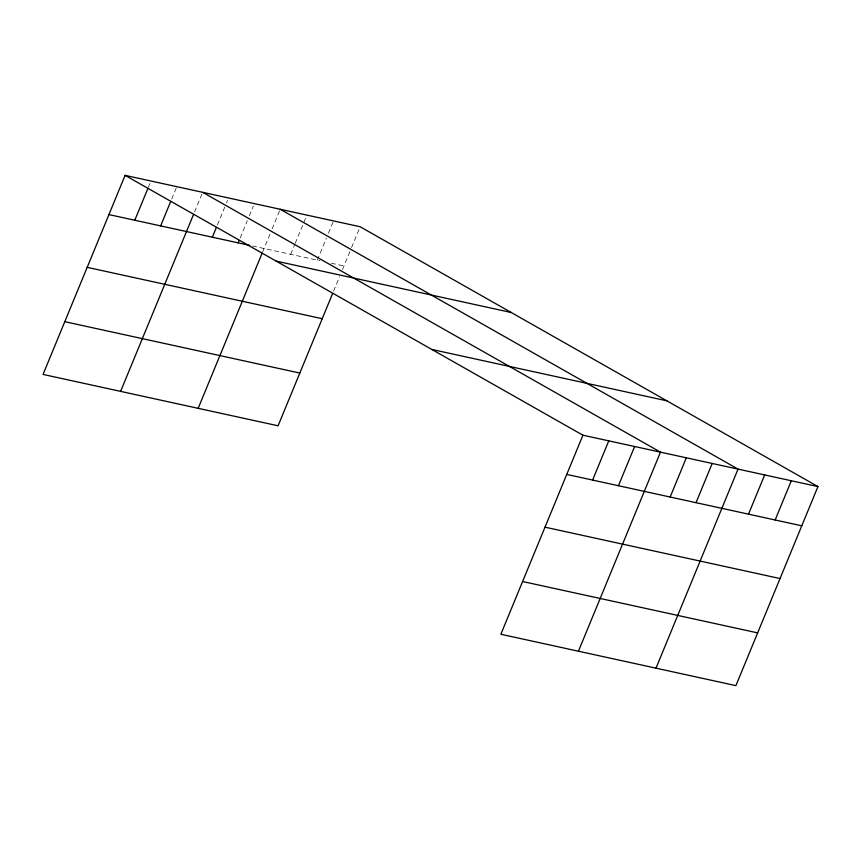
<?xml version="1.0" encoding="UTF-8"?>
<svg xmlns="http://www.w3.org/2000/svg" width="861" height="861" viewBox="0 0 861 861"><rect width="100%" height="100%" fill="white"/><g stroke="black" fill="none" stroke-linecap="round" stroke-linejoin="round"><path stroke-width="0.65" stroke-dasharray="4.3 3.23" d="M148.426 187.149L149.943 183.468M171.748 198.923L176.301 187.892M194.575 211.935L202.152 193.542M217.392 224.936L225.991 204.1M226.486 202.873L227.498 200.419M240.219 237.948L247.29 220.782M249.313 215.885L253.36 206.07M262.573 252.101L270.117 233.794M272.141 228.886L280.223 209.277M290.695 254.318L294.731 244.513M295.237 243.286L306.86 215.099M317.332 260.14L326.427 238.077M328.439 233.18L333.498 220.922M333.584 291.136L339.514 276.758M342.484 269.568L351.04 248.807M351.546 247.581L360.135 226.744M252.413 245.955L319.861 260.7M331.281 263.197L343.969 265.963"/><path stroke-width="1.29" d="M817.95 486.573L582.919 435.203L500.865 634.256L735.907 685.636L817.95 486.573L360.135 226.744L125.093 175.364L43.05 374.427L278.081 425.797L332.604 293.536M134.779 220.244L147.92 188.376M160.641 225.894L170.736 201.377M120.615 391.378L193.564 214.389M212.344 237.195L216.391 227.39M238.196 242.845L239.207 240.391M198.17 408.329L262.078 253.295M592.605 480.072L608.77 440.854M618.456 485.722L634.622 446.504M578.431 651.207L660.473 452.154L202.658 192.315M670.159 497.034L686.325 457.804M696.022 502.684L712.187 463.455M655.996 668.168L738.038 469.105L280.223 209.277M748.51 514.157L764.676 474.928M775.148 519.979L791.313 480.75M108.927 214.593L249.83 245.396M276.177 261.109L511.208 312.489M87.187 267.34L322.229 318.71M431.835 349.458L666.866 400.828M64.79 321.68L299.822 373.061M566.742 474.422L801.785 525.802M545.002 527.169L780.044 578.549M522.605 581.509L757.648 632.889M125.093 175.364L582.919 435.203"/></g></svg>
